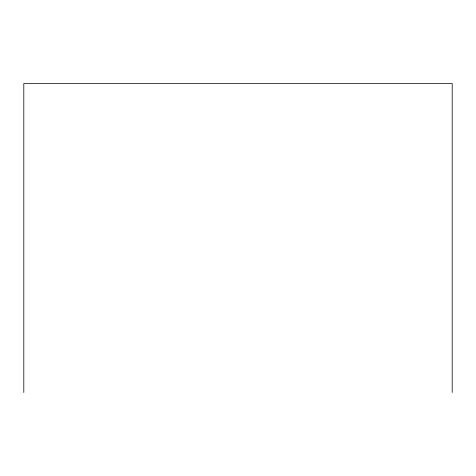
<?xml version="1.0" encoding="UTF-8"?>
<svg xmlns="http://www.w3.org/2000/svg" width="476" height="476" viewBox="0 0 476 476"><rect width="100%" height="100%" fill="white"/><g stroke="black" fill="none" stroke-linecap="round" stroke-linejoin="round"><path stroke-width="0.71" d="M452.2 392.498L452.2 83.502L23.8 83.502L23.8 392.498"/></g></svg>
